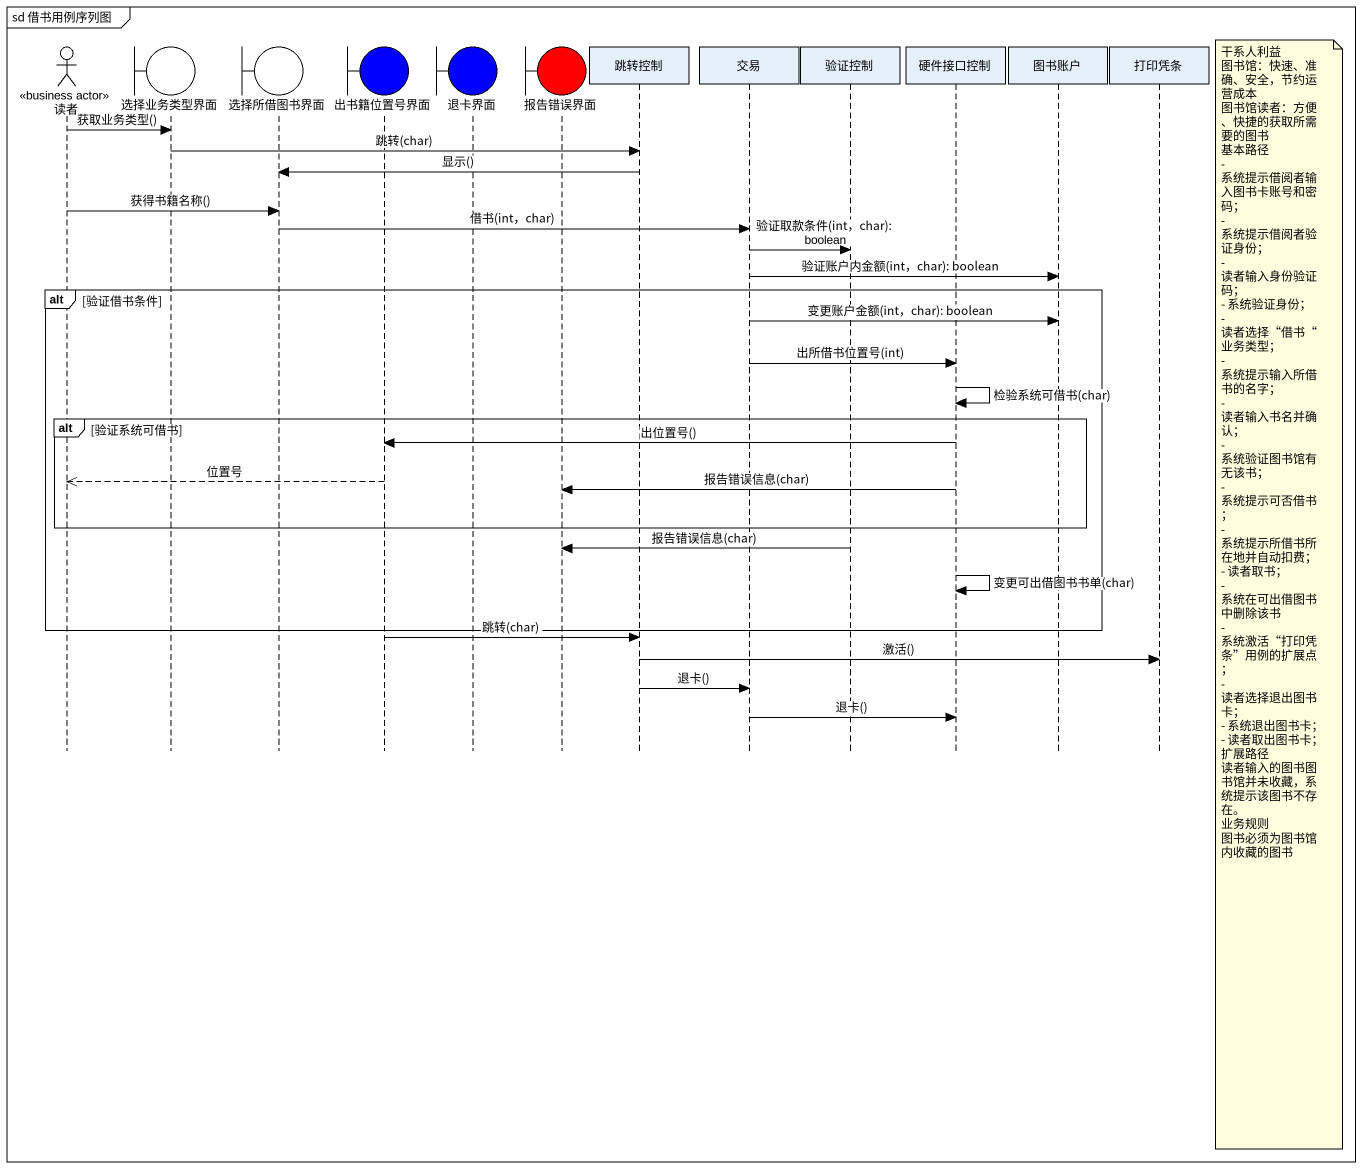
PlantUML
@startuml
mainframe sd 借书用例序列图
hide footbox
actor 读者 <<business actor>>
boundary 选择业务类型界面
boundary 选择所借图书界面
boundary 出书籍位置号界面 #0000FF
boundary 退卡界面 #0000FF
boundary 报告错误界面 #FF0000
participant 跳转控制
participant 交易
participant 验证控制
participant 硬件接口控制
participant 图书账户
participant 打印凭条

读者 -> 选择业务类型界面 : 获取业务类型()
选择业务类型界面 -> 跳转控制 : 跳转(char)
跳转控制 -> 选择所借图书界面 : 显示()
读者 -> 选择所借图书界面 : 获得书籍名称()
选择所借图书界面 -> 交易 : 借书(int，char)
交易 -> 验证控制 : 验证取款条件(int，char): boolean
交易 -> 图书账户 : 验证账户内金额(int，char): boolean
alt 验证借书条件
  交易 -> 图书账户 : 变更账户金额(int，char): boolean
  交易 -> 硬件接口控制 : 出所借书位置号(int)
  硬件接口控制 -> 硬件接口控制 : 检验系统可借书(char)
  alt 验证系统可借书
    硬件接口控制 -> 出书籍位置号界面 : 出位置号()
    出书籍位置号界面 -->> 读者 : 位置号
    硬件接口控制 -> 报告错误界面 : 报告错误信息(char)
  end
  验证控制 -> 报告错误界面 : 报告错误信息(char)
  硬件接口控制 -> 硬件接口控制 : 变更可出借图书书单(char)
  note right of 打印凭条
    干系人利益
    图书馆：快速、准确、安全，节约运营成本
    图书馆读者：方便、快捷的获取所需要的图书
    基本路径
    - 系统提示借阅者输入图书卡账号和密码；
    - 系统提示借阅者验证身份；
    - 读者输入身份验证码；
    - 系统验证身份；
    - 读者选择“借书“业务类型；
    - 系统提示输入所借书的名字；
    - 读者输入书名并确认；
    - 系统验证图书馆有无该书；
    - 系统提示可否借书；
    - 系统提示所借书所在地并自动扣费；
    - 读者取书；
    - 系统在可出借图书中删除该书
    - 系统激活“打印凭条”用例的扩展点；
    - 读者选择退出图书卡；
    - 系统退出图书卡；
    - 读者取出图书卡；
    扩展路径
    读者输入的图书图书馆并未收藏，系统提示该图书不存在。
    业务规则
    图书必须为图书馆内收藏的图书
  end note
end
出书籍位置号界面 -> 跳转控制 : 跳转(char)
跳转控制 -> 打印凭条 : 激活()
跳转控制 -> 交易 : 退卡()
交易 -> 硬件接口控制 : 退卡()
@enduml
